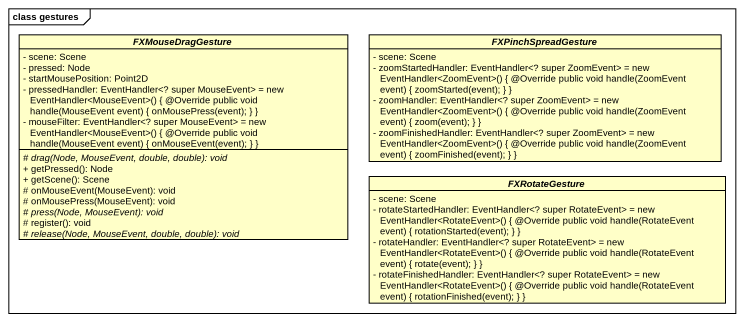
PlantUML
@startuml
mainframe class gestures
hide circle
hide empty members
skinparam classAttributeIconSize 0
abstract class FXMouseDragGesture #FFFFC8 {
  - scene: Scene
  - pressed: Node
  - startMousePosition: Point2D
  {field} - pressedHandler: EventHandler<? super MouseEvent> = new EventHandler<MouseEvent>() { @Override public void handle(MouseEvent event) { onMousePress(event); } }
  {field} - mouseFilter: EventHandler<? super MouseEvent> = new EventHandler<MouseEvent>() { @Override public void handle(MouseEvent event) { onMouseEvent(event); } }
  {abstract} # drag(Node, MouseEvent, double, double): void
  + getPressed(): Node
  + getScene(): Scene
  # onMouseEvent(MouseEvent): void
  # onMousePress(MouseEvent): void
  {abstract} # press(Node, MouseEvent): void
  # register(): void
  {abstract} # release(Node, MouseEvent, double, double): void
}
abstract class FXPinchSpreadGesture #FFFFC8 {
  - scene: Scene
  {field} - zoomStartedHandler: EventHandler<? super ZoomEvent> = new EventHandler<ZoomEvent>() { @Override public void handle(ZoomEvent event) { zoomStarted(event); } }
  {field} - zoomHandler: EventHandler<? super ZoomEvent> = new EventHandler<ZoomEvent>() { @Override public void handle(ZoomEvent event) { zoom(event); } }
  {field} - zoomFinishedHandler: EventHandler<? super ZoomEvent> = new EventHandler<ZoomEvent>() { @Override public void handle(ZoomEvent event) { zoomFinished(event); } }
}
abstract class FXRotateGesture #FFFFC8 {
  - scene: Scene
  {field} - rotateStartedHandler: EventHandler<? super RotateEvent> = new EventHandler<RotateEvent>() { @Override public void handle(RotateEvent event) { rotationStarted(event); } }
  {field} - rotateHandler: EventHandler<? super RotateEvent> = new EventHandler<RotateEvent>() { @Override public void handle(RotateEvent event) { rotate(event); } }
  {field} - rotateFinishedHandler: EventHandler<? super RotateEvent> = new EventHandler<RotateEvent>() { @Override public void handle(RotateEvent event) { rotationFinished(event); } }
}
@enduml
